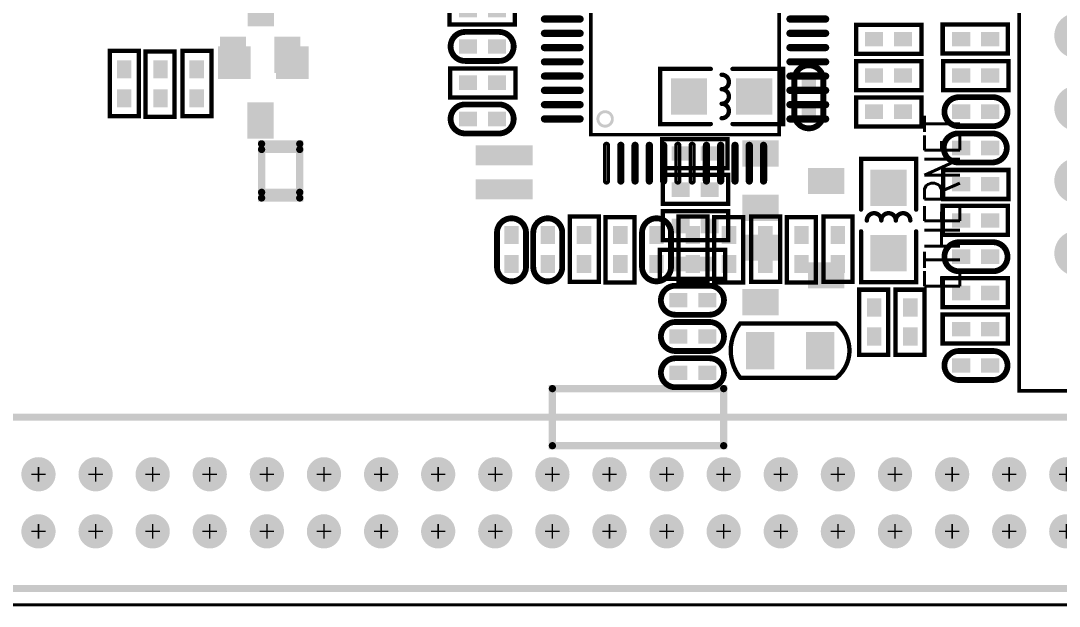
# Model space of a CAD drawing. Extents: x -396 to 4142, y 20 to 2755.
# Drawn here: x 1903 to 3335, y 58 to 865 of the extents above; entities that cross this region are included whole.
import ezdxf

# ---------------------------------------------------------------- set-up
doc = ezdxf.new("R2010")
doc.units = 0
for name, color, linetype in [('BOARD_OUTLINE_00', 255, 'CONTINUOUS'), ('DRIL_PLTE_THRU_01', 16, 'CONTINUOUS'), ('DRIL_PLTE_THRU_02', 3, 'CONTINUOUS'), ('DRIL_PLTE_THRU_03', 96, 'CONTINUOUS'), ('DRIL_PLTE_THRU_04', 146, 'CONTINUOUS'), ('DRIL_PLTE_THRU_05', 2, 'CONTINUOUS'), ('DRIL_PLTE_THRU_06', 5, 'CONTINUOUS'), ('DRIL_SYMBOL', 255, 'CONTINUOUS'), ('PADS_BOT', 186, 'CONTINUOUS'), ('PADS_INNER', 1, 'CONTINUOUS'), ('PADS_TOP', 1, 'CONTINUOUS'), ('PADS_XR_04', 130, 'CONTINUOUS'), ('PADS_XR_105', 2, 'CONTINUOUS'), ('PART_BOT_2DLINE_00', 56, 'CONTINUOUS'), ('PART_BOT_COPPER_01', 183, 'CONTINUOUS'), ('PART_BOT_COPPER_121', 222, 'CONTINUOUS'), ('PART_TOP_2DLINE_00', 67, 'CONTINUOUS'), ('TEXT_105', 2, 'CONTINUOUS')]:
    doc.layers.add(name, color=color, linetype=linetype)
doc.styles.add('W10', font='simplex', dxfattribs={"width": 0.75})

# ---------------------------------------------------------------- blocks, each defined once
blk = doc.blocks.new('BOARD_5725')
at = {"layer": 'BOARD_OUTLINE_00', "const_width": 3.94}
blk.add_lwpolyline([(-786.1, 40, 0.414214), (-746.1, 0), (3110.9, 0, 0.414214), (3150.9, 40), (3150.9, 2320, 0.414214), (3110.9, 2360), (-746.1, 2360, 0.414214), (-786.1, 2320)], format="xyb", close=True, dxfattribs=at)
blk = doc.blocks.new('SMOOTH_6')
at = {"const_width": 3}
blk.add_lwpolyline([(-1.5, 0, 1), (1.5, 0, 1)], format="xyb", close=True, dxfattribs=at)
blk = doc.blocks.new('PART_BODY_BOT_5731')
at = {"layer": 'PART_BOT_2DLINE_00', "const_width": 6}
blk.add_lwpolyline([(-44.57, -19.61), (-44.57, 20.39), (45.43, 20.39), (45.43, -19.61)], close=True, dxfattribs=at)
at = {"layer": 'PART_BOT_2DLINE_00'}
for p in [(-44.57, 20.39), (45.43, 20.39), (-44.57, -19.61), (45.43, -19.61)]:
    blk.add_blockref('SMOOTH_6', p, dxfattribs=at)
blk = doc.blocks.new('DRIL_HOLE_0')
blk.add_lwpolyline([(0, 0, 1), (0, 0, 1)], format="xyb", close=True)
blk = doc.blocks.new('PAD_0')
blk.add_lwpolyline([(0, 0, 1), (0, 0, 1)], format="xyb", close=True)
blk = doc.blocks.new('PAD_2')
at = {"const_width": 20}
blk.add_lwpolyline([(-12.5, 0), (12.5, 0)], dxfattribs=at)
blk = doc.blocks.new('STK_BOT_8')
at = {"layer": 'DRIL_PLTE_THRU_01'}
blk.add_blockref('DRIL_HOLE_0', (0, 0), dxfattribs=at)
at = {"layer": 'DRIL_PLTE_THRU_02'}
blk.add_blockref('DRIL_HOLE_0', (0, 0), dxfattribs=at)
at = {"layer": 'DRIL_PLTE_THRU_03'}
blk.add_blockref('DRIL_HOLE_0', (0, 0), dxfattribs=at)
at = {"layer": 'DRIL_PLTE_THRU_04'}
blk.add_blockref('DRIL_HOLE_0', (0, 0), dxfattribs=at)
at = {"layer": 'DRIL_PLTE_THRU_05'}
blk.add_blockref('DRIL_HOLE_0', (0, 0), dxfattribs=at)
at = {"layer": 'DRIL_PLTE_THRU_06'}
blk.add_blockref('DRIL_HOLE_0', (0, 0), dxfattribs=at)
at = {"layer": 'PADS_BOT'}
blk.add_blockref('PAD_2', (0, 0), dxfattribs=at)
at = {"layer": 'PADS_INNER'}
blk.add_blockref('PAD_0', (0, 0), dxfattribs=at)
at = {"layer": 'PADS_TOP'}
blk.add_blockref('PAD_0', (0, 0), dxfattribs=at)
blk = doc.blocks.new('SYM_BOT_7')
for name, p in [('PART_BODY_BOT_5731', (0, 0)), ('STK_BOT_8', (-20, 0)), ('STK_BOT_8', (20, 0))]:
    blk.add_blockref(name, p)
blk = doc.blocks.new('PART_BOT_3')
blk.add_blockref('SYM_BOT_7', (0, 0))
blk = doc.blocks.new('SMOOTH_8')
at = {"const_width": 4}
blk.add_lwpolyline([(-2, 0, 1), (2, 0, 1)], format="xyb", close=True, dxfattribs=at)
blk = doc.blocks.new('PART_BODY_TOP_5733')
at = {"layer": 'PART_TOP_2DLINE_00', "const_width": 8}
for points in [[(-24, -20, -1), (-24, 20)], [(23, 20, -1), (23, -20)]]:
    blk.add_lwpolyline(points, format="xyb", dxfattribs=at)
for points in [[(-24, 20), (23, 20)], [(-23, -20), (24, -20)]]:
    blk.add_lwpolyline(points, dxfattribs=at)
at = {"layer": 'PART_TOP_2DLINE_00'}
for p in [(-24, 20), (-24, 20), (23, 20), (23, 20), (-24, -20), (-23, -20), (23, -20), (24, -20)]:
    blk.add_blockref('SMOOTH_8', p, dxfattribs=at)
blk = doc.blocks.new('STK_TOP_8')
at = {"layer": 'DRIL_PLTE_THRU_01'}
blk.add_blockref('DRIL_HOLE_0', (0, 0), dxfattribs=at)
at = {"layer": 'DRIL_PLTE_THRU_02'}
blk.add_blockref('DRIL_HOLE_0', (0, 0), dxfattribs=at)
at = {"layer": 'DRIL_PLTE_THRU_03'}
blk.add_blockref('DRIL_HOLE_0', (0, 0), dxfattribs=at)
at = {"layer": 'DRIL_PLTE_THRU_04'}
blk.add_blockref('DRIL_HOLE_0', (0, 0), dxfattribs=at)
at = {"layer": 'DRIL_PLTE_THRU_05'}
blk.add_blockref('DRIL_HOLE_0', (0, 0), dxfattribs=at)
at = {"layer": 'DRIL_PLTE_THRU_06'}
blk.add_blockref('DRIL_HOLE_0', (0, 0), dxfattribs=at)
at = {"layer": 'PADS_BOT'}
blk.add_blockref('PAD_0', (0, 0), dxfattribs=at)
at = {"layer": 'PADS_INNER'}
blk.add_blockref('PAD_0', (0, 0), dxfattribs=at)
at = {"layer": 'PADS_TOP'}
blk.add_blockref('PAD_2', (0, 0), dxfattribs=at)
blk = doc.blocks.new('SYM_TOP_9')
for name, p in [('PART_BODY_TOP_5733', (0, 0)), ('STK_TOP_8', (-20, 0)), ('STK_TOP_8', (20, 0))]:
    blk.add_blockref(name, p)
blk = doc.blocks.new('PART_TOP_95')
blk.add_blockref('SYM_TOP_9', (0, 0))
blk = doc.blocks.new('PART_BOT_103')
blk.add_blockref('SYM_BOT_7', (0, 0))
blk = doc.blocks.new('PART_TOP_113')
blk.add_blockref('SYM_TOP_9', (0, 0))
blk = doc.blocks.new('PART_BODY_TOP_5732')
at = {"layer": 'PART_TOP_2DLINE_00', "const_width": 6}
blk.add_lwpolyline([(-68.9, 37.9), (63.5, 37.9, -0.486113), (63.5, -37.1), (-68.9, -37.1, -0.348726)], format="xyb", close=True, dxfattribs=at)
at = {"layer": 'PART_TOP_2DLINE_00'}
for p in [(-68.9, 37.9), (63.5, 37.9), (-68.9, -37.1), (63.5, -37.1)]:
    blk.add_blockref('SMOOTH_6', p, dxfattribs=at)
blk = doc.blocks.new('PAD_8')
at = {"const_width": 39.37}
blk.add_lwpolyline([(-25.59, 0), (25.59, 0)], dxfattribs=at)
blk = doc.blocks.new('STK_TOP_9')
at = {"layer": 'DRIL_PLTE_THRU_01'}
blk.add_blockref('DRIL_HOLE_0', (0, 0), dxfattribs=at)
at = {"layer": 'DRIL_PLTE_THRU_02'}
blk.add_blockref('DRIL_HOLE_0', (0, 0), dxfattribs=at)
at = {"layer": 'DRIL_PLTE_THRU_03'}
blk.add_blockref('DRIL_HOLE_0', (0, 0), dxfattribs=at)
at = {"layer": 'DRIL_PLTE_THRU_04'}
blk.add_blockref('DRIL_HOLE_0', (0, 0), dxfattribs=at)
at = {"layer": 'DRIL_PLTE_THRU_05'}
blk.add_blockref('DRIL_HOLE_0', (0, 0), dxfattribs=at)
at = {"layer": 'DRIL_PLTE_THRU_06'}
blk.add_blockref('DRIL_HOLE_0', (0, 0), dxfattribs=at)
at = {"layer": 'PADS_BOT'}
blk.add_blockref('PAD_0', (0, 0), dxfattribs=at)
at = {"layer": 'PADS_INNER'}
blk.add_blockref('PAD_0', (0, 0), dxfattribs=at)
at = {"layer": 'PADS_TOP', "rotation": 90}
blk.add_blockref('PAD_8', (0, 0), dxfattribs=at)
blk = doc.blocks.new('SYM_TOP_8')
for name, p in [('STK_TOP_9', (-41.34, 0.18)), ('STK_TOP_9', (41.34, 0.18)), ('PART_BODY_TOP_5732', (0, 0))]:
    blk.add_blockref(name, p)
blk = doc.blocks.new('PART_TOP_142')
blk.add_blockref('SYM_TOP_8', (0, 0))
blk = doc.blocks.new('PAD_28')
at = {"const_width": 36}
blk.add_lwpolyline([(-25, 0), (25, 0)], dxfattribs=at)
blk = doc.blocks.new('STK_BOT_39')
at = {"layer": 'DRIL_PLTE_THRU_01'}
blk.add_blockref('DRIL_HOLE_0', (0, 0), dxfattribs=at)
at = {"layer": 'DRIL_PLTE_THRU_02'}
blk.add_blockref('DRIL_HOLE_0', (0, 0), dxfattribs=at)
at = {"layer": 'DRIL_PLTE_THRU_03'}
blk.add_blockref('DRIL_HOLE_0', (0, 0), dxfattribs=at)
at = {"layer": 'DRIL_PLTE_THRU_04'}
blk.add_blockref('DRIL_HOLE_0', (0, 0), dxfattribs=at)
at = {"layer": 'DRIL_PLTE_THRU_05'}
blk.add_blockref('DRIL_HOLE_0', (0, 0), dxfattribs=at)
at = {"layer": 'DRIL_PLTE_THRU_06'}
blk.add_blockref('DRIL_HOLE_0', (0, 0), dxfattribs=at)
at = {"layer": 'PADS_BOT', "rotation": 90}
blk.add_blockref('PAD_28', (0, 0), dxfattribs=at)
at = {"layer": 'PADS_INNER'}
blk.add_blockref('PAD_0', (0, 0), dxfattribs=at)
at = {"layer": 'PADS_TOP'}
blk.add_blockref('PAD_0', (0, 0), dxfattribs=at)
blk = doc.blocks.new('SYM_BOT_30')
for p in [(38, 90.55), (0, 0), (75, 0)]:
    blk.add_blockref('STK_BOT_39', p)
blk = doc.blocks.new('PART_BOT_178')
blk.add_blockref('SYM_BOT_30', (0, 0))
blk = doc.blocks.new('PART_BOT_179')
blk.add_blockref('SYM_BOT_30', (0, 0))
blk = doc.blocks.new('PART_BOT_180')
blk.add_blockref('SYM_BOT_7', (0, 0))
blk = doc.blocks.new('PART_BOT_181')
blk.add_blockref('SYM_BOT_7', (0, 0))
blk = doc.blocks.new('PART_TOP_199')
blk.add_blockref('SYM_TOP_9', (0, 0))
blk = doc.blocks.new('STK_TOP_39')
at = {"layer": 'DRIL_PLTE_THRU_01'}
blk.add_blockref('DRIL_HOLE_0', (0, 0), dxfattribs=at)
at = {"layer": 'DRIL_PLTE_THRU_02'}
blk.add_blockref('DRIL_HOLE_0', (0, 0), dxfattribs=at)
at = {"layer": 'DRIL_PLTE_THRU_03'}
blk.add_blockref('DRIL_HOLE_0', (0, 0), dxfattribs=at)
at = {"layer": 'DRIL_PLTE_THRU_04'}
blk.add_blockref('DRIL_HOLE_0', (0, 0), dxfattribs=at)
at = {"layer": 'DRIL_PLTE_THRU_05'}
blk.add_blockref('DRIL_HOLE_0', (0, 0), dxfattribs=at)
at = {"layer": 'DRIL_PLTE_THRU_06'}
blk.add_blockref('DRIL_HOLE_0', (0, 0), dxfattribs=at)
at = {"layer": 'PADS_BOT'}
blk.add_blockref('PAD_0', (0, 0), dxfattribs=at)
at = {"layer": 'PADS_INNER'}
blk.add_blockref('PAD_0', (0, 0), dxfattribs=at)
at = {"layer": 'PADS_TOP', "rotation": 90}
blk.add_blockref('PAD_28', (0, 0), dxfattribs=at)
blk = doc.blocks.new('SYM_TOP_30')
for p in [(38, 90.55), (0, 0), (75, 0)]:
    blk.add_blockref('STK_TOP_39', p)
blk = doc.blocks.new('PART_TOP_200')
blk.add_blockref('SYM_TOP_30', (0, 0))
blk = doc.blocks.new('PART_TOP_201')
blk.add_blockref('SYM_TOP_30', (0, 0))
blk = doc.blocks.new('PART_BODY_TOP_5731')
at = {"layer": 'PART_TOP_2DLINE_00', "const_width": 6}
blk.add_lwpolyline([(-44.57, -19.61), (-44.57, 20.39), (45.43, 20.39), (45.43, -19.61)], close=True, dxfattribs=at)
at = {"layer": 'PART_TOP_2DLINE_00'}
for p in [(-44.57, 20.39), (45.43, 20.39), (-44.57, -19.61), (45.43, -19.61)]:
    blk.add_blockref('SMOOTH_6', p, dxfattribs=at)
blk = doc.blocks.new('SYM_TOP_7')
for name, p in [('PART_BODY_TOP_5731', (0, 0)), ('STK_TOP_8', (-20, 0)), ('STK_TOP_8', (20, 0))]:
    blk.add_blockref(name, p)
blk = doc.blocks.new('PART_TOP_202')
blk.add_blockref('SYM_TOP_7', (0, 0))
blk = doc.blocks.new('PART_TOP_203')
blk.add_blockref('SYM_TOP_7', (0, 0))
blk = doc.blocks.new('PART_TOP_204')
blk.add_blockref('SYM_TOP_7', (0, 0))
blk = doc.blocks.new('PART_TOP_205')
blk.add_blockref('SYM_TOP_7', (0, 0))
blk = doc.blocks.new('PART_TOP_214')
blk.add_blockref('SYM_TOP_9', (0, 0))
blk = doc.blocks.new('PART_BODY_BOT_5733')
at = {"layer": 'PART_BOT_2DLINE_00', "const_width": 8}
for points in [[(-24, -20, -1), (-24, 20)], [(23, 20, -1), (23, -20)]]:
    blk.add_lwpolyline(points, format="xyb", dxfattribs=at)
for points in [[(-24, 20), (23, 20)], [(-23, -20), (24, -20)]]:
    blk.add_lwpolyline(points, dxfattribs=at)
at = {"layer": 'PART_BOT_2DLINE_00'}
for p in [(-24, 20), (-24, 20), (23, 20), (23, 20), (-24, -20), (-23, -20), (23, -20), (24, -20)]:
    blk.add_blockref('SMOOTH_8', p, dxfattribs=at)
blk = doc.blocks.new('SYM_BOT_9')
for name, p in [('PART_BODY_BOT_5733', (0, 0)), ('STK_BOT_8', (-20, 0)), ('STK_BOT_8', (20, 0))]:
    blk.add_blockref(name, p)
blk = doc.blocks.new('PART_BOT_219')
blk.add_blockref('SYM_BOT_9', (0, 0))
blk = doc.blocks.new('PART_BOT_221')
blk.add_blockref('SYM_BOT_9', (0, 0))
blk = doc.blocks.new('PART_BOT_222')
blk.add_blockref('SYM_BOT_9', (0, 0))
blk = doc.blocks.new('PART_BOT_224')
blk.add_blockref('SYM_BOT_9', (0, 0))
blk = doc.blocks.new('PART_BOT_225')
blk.add_blockref('SYM_BOT_9', (0, 0))
blk = doc.blocks.new('PART_BOT_226')
blk.add_blockref('SYM_BOT_9', (0, 0))
blk = doc.blocks.new('PART_BOT_227')
blk.add_blockref('SYM_BOT_9', (0, 0))
blk = doc.blocks.new('PART_BODY_BOT_5755')
at = {"layer": 'PART_BOT_2DLINE_00', "const_width": 6}
for points in [[(-15, 38), (-85, 38), (-85, -38), (-15, -38)], [(15, 38), (85, 38), (85, -38), (15, -38)]]:
    blk.add_lwpolyline(points, dxfattribs=at)
for points in [[(0, 30, -1), (0, 10)], [(0, 10, -1), (0, -10)], [(0, -10, -1), (0, -30)]]:
    blk.add_lwpolyline(points, format="xyb", dxfattribs=at)
at = {"layer": 'PART_BOT_2DLINE_00'}
for p in [(-85, 38), (-15, 38), (0, 30), (15, 38), (85, 38), (0, 10), (0, 10), (0, -10), (0, -10), (0, -30), (-85, -38), (-15, -38), (15, -38), (85, -38)]:
    blk.add_blockref('SMOOTH_6', p, dxfattribs=at)
blk = doc.blocks.new('PAD_29')
at = {"const_width": 50}
blk.add_lwpolyline([(-25, 0), (25, 0)], dxfattribs=at)
blk = doc.blocks.new('STK_BOT_40')
at = {"layer": 'DRIL_PLTE_THRU_01'}
blk.add_blockref('DRIL_HOLE_0', (0, 0), dxfattribs=at)
at = {"layer": 'DRIL_PLTE_THRU_02'}
blk.add_blockref('DRIL_HOLE_0', (0, 0), dxfattribs=at)
at = {"layer": 'DRIL_PLTE_THRU_03'}
blk.add_blockref('DRIL_HOLE_0', (0, 0), dxfattribs=at)
at = {"layer": 'DRIL_PLTE_THRU_04'}
blk.add_blockref('DRIL_HOLE_0', (0, 0), dxfattribs=at)
at = {"layer": 'DRIL_PLTE_THRU_05'}
blk.add_blockref('DRIL_HOLE_0', (0, 0), dxfattribs=at)
at = {"layer": 'DRIL_PLTE_THRU_06'}
blk.add_blockref('DRIL_HOLE_0', (0, 0), dxfattribs=at)
at = {"layer": 'PADS_BOT'}
blk.add_blockref('PAD_29', (0, 0), dxfattribs=at)
at = {"layer": 'PADS_INNER'}
blk.add_blockref('PAD_0', (0, 0), dxfattribs=at)
at = {"layer": 'PADS_TOP'}
blk.add_blockref('PAD_0', (0, 0), dxfattribs=at)
blk = doc.blocks.new('SYM_BOT_31')
for name, p in [('PART_BODY_BOT_5755', (0, 0)), ('STK_BOT_40', (-45, 0)), ('STK_BOT_40', (45, 0))]:
    blk.add_blockref(name, p)
blk = doc.blocks.new('PART_BOT_235')
blk.add_blockref('SYM_BOT_31', (0, 0))
blk = doc.blocks.new('PART_BOT_275')
blk.add_blockref('SYM_BOT_7', (0, 0))
blk = doc.blocks.new('PART_BOT_276')
blk.add_blockref('SYM_BOT_7', (0, 0))
blk = doc.blocks.new('PART_BOT_277')
blk.add_blockref('SYM_BOT_7', (0, 0))
blk = doc.blocks.new('PART_BOT_278')
blk.add_blockref('SYM_BOT_7', (0, 0))
blk = doc.blocks.new('PART_BOT_280')
blk.add_blockref('SYM_BOT_7', (0, 0))
blk = doc.blocks.new('PART_BOT_281')
blk.add_blockref('SYM_BOT_7', (0, 0))
blk = doc.blocks.new('PART_BOT_282')
blk.add_blockref('SYM_BOT_7', (0, 0))
blk = doc.blocks.new('PART_BOT_284')
blk.add_blockref('SYM_BOT_7', (0, 0))
blk = doc.blocks.new('PART_BOT_288')
blk.add_blockref('SYM_BOT_7', (0, 0))
blk = doc.blocks.new('PART_BOT_289')
blk.add_blockref('SYM_BOT_7', (0, 0))
blk = doc.blocks.new('PART_BOT_290')
blk.add_blockref('SYM_BOT_7', (0, 0))
blk = doc.blocks.new('PART_BOT_292')
blk.add_blockref('SYM_BOT_7', (0, 0))
blk = doc.blocks.new('PART_BOT_293')
blk.add_blockref('SYM_BOT_7', (0, 0))
blk = doc.blocks.new('PART_BOT_294')
blk.add_blockref('SYM_BOT_7', (0, 0))
blk = doc.blocks.new('PART_BOT_295')
blk.add_blockref('SYM_BOT_7', (0, 0))
blk = doc.blocks.new('PART_BOT_296')
blk.add_blockref('SYM_BOT_7', (0, 0))
blk = doc.blocks.new('PART_BOT_299')
blk.add_blockref('SYM_BOT_7', (0, 0))
blk = doc.blocks.new('PART_BOT_300')
blk.add_blockref('SYM_BOT_7', (0, 0))
blk = doc.blocks.new('SMOOTH_5')
at = {"const_width": 2.5}
blk.add_lwpolyline([(-1.25, 0, 1), (1.25, 0, 1)], format="xyb", close=True, dxfattribs=at)
blk = doc.blocks.new('PART_BODY_BOT_5763')
at = {"layer": 'PART_BOT_2DLINE_00', "const_width": 5}
blk.add_lwpolyline([(-21.7, 39.4), (-21.7, 299.2), (238.2, 299.2), (238.2, 39.4)], close=True, dxfattribs=at)
at = {"layer": 'PART_BOT_2DLINE_00', "const_width": 20}
blk.add_lwpolyline([(2, 59.1, 1), (-2, 59.1, 1)], format="xyb", close=True, dxfattribs=at)
at = {"layer": 'PART_BOT_2DLINE_00'}
for p in [(-21.7, 299.2), (238.2, 299.2), (-21.7, 39.4), (238.2, 39.4)]:
    blk.add_blockref('SMOOTH_5', p, dxfattribs=at)
blk = doc.blocks.new('PAD_33')
at = {"const_width": 4.92}
blk.add_lwpolyline([(-24.6, -2.5), (24.6, -2.5, 1), (24.6, 2.5), (-24.6, 2.5, 1)], format="xyb", close=True, dxfattribs=at)
blk = doc.blocks.new('STK_BOT_51')
at = {"layer": 'DRIL_PLTE_THRU_01'}
blk.add_blockref('DRIL_HOLE_0', (0, 0), dxfattribs=at)
at = {"layer": 'DRIL_PLTE_THRU_02'}
blk.add_blockref('DRIL_HOLE_0', (0, 0), dxfattribs=at)
at = {"layer": 'DRIL_PLTE_THRU_03'}
blk.add_blockref('DRIL_HOLE_0', (0, 0), dxfattribs=at)
at = {"layer": 'DRIL_PLTE_THRU_04'}
blk.add_blockref('DRIL_HOLE_0', (0, 0), dxfattribs=at)
at = {"layer": 'DRIL_PLTE_THRU_05'}
blk.add_blockref('DRIL_HOLE_0', (0, 0), dxfattribs=at)
at = {"layer": 'DRIL_PLTE_THRU_06'}
blk.add_blockref('DRIL_HOLE_0', (0, 0), dxfattribs=at)
at = {"layer": 'PADS_BOT', "rotation": 90}
blk.add_blockref('PAD_33', (0, 0), dxfattribs=at)
at = {"layer": 'PADS_INNER'}
blk.add_blockref('PAD_0', (0, 0), dxfattribs=at)
at = {"layer": 'PADS_TOP'}
blk.add_blockref('PAD_0', (0, 0), dxfattribs=at)
blk = doc.blocks.new('STK_BOT_52')
at = {"layer": 'DRIL_PLTE_THRU_01'}
blk.add_blockref('DRIL_HOLE_0', (0, 0), dxfattribs=at)
at = {"layer": 'DRIL_PLTE_THRU_02'}
blk.add_blockref('DRIL_HOLE_0', (0, 0), dxfattribs=at)
at = {"layer": 'DRIL_PLTE_THRU_03'}
blk.add_blockref('DRIL_HOLE_0', (0, 0), dxfattribs=at)
at = {"layer": 'DRIL_PLTE_THRU_04'}
blk.add_blockref('DRIL_HOLE_0', (0, 0), dxfattribs=at)
at = {"layer": 'DRIL_PLTE_THRU_05'}
blk.add_blockref('DRIL_HOLE_0', (0, 0), dxfattribs=at)
at = {"layer": 'DRIL_PLTE_THRU_06'}
blk.add_blockref('DRIL_HOLE_0', (0, 0), dxfattribs=at)
at = {"layer": 'PADS_BOT'}
blk.add_blockref('PAD_33', (0, 0), dxfattribs=at)
at = {"layer": 'PADS_INNER'}
blk.add_blockref('PAD_0', (0, 0), dxfattribs=at)
at = {"layer": 'PADS_TOP'}
blk.add_blockref('PAD_0', (0, 0), dxfattribs=at)
blk = doc.blocks.new('SYM_BOT_39')
for name, p in [('STK_BOT_51', (0, 338.6)), ('STK_BOT_51', (19.7, 338.6)), ('STK_BOT_51', (39.4, 338.6)), ('STK_BOT_51', (59.1, 338.6)), ('STK_BOT_51', (78.7, 338.6)), ('STK_BOT_51', (98.4, 338.6)), ('STK_BOT_51', (118.1, 338.6)), ('STK_BOT_51', (137.8, 338.6)), ('STK_BOT_51', (157.5, 338.6)), ('STK_BOT_51', (177.2, 338.6)), ('STK_BOT_51', (196.9, 338.6)), ('STK_BOT_51', (216.5, 338.6)), ('PART_BODY_BOT_5763', (0, 0)), ('STK_BOT_52', (-61, 277.6)), ('STK_BOT_52', (277.6, 277.6)), ('STK_BOT_52', (-61, 257.9)), ('STK_BOT_52', (277.6, 257.9)), ('STK_BOT_52', (-61, 238.2)), ('STK_BOT_52', (277.6, 238.2)), ('STK_BOT_52', (-61, 218.5)), ('STK_BOT_52', (277.6, 218.5)), ('STK_BOT_52', (-61, 198.8)), ('STK_BOT_52', (277.6, 198.8)), ('STK_BOT_52', (-61, 179.1)), ('STK_BOT_52', (277.6, 179.1)), ('STK_BOT_52', (-61, 159.4)), ('STK_BOT_52', (277.6, 159.4)), ('STK_BOT_52', (-61, 139.8)), ('STK_BOT_52', (277.6, 139.8)), ('STK_BOT_52', (-61, 120.1)), ('STK_BOT_52', (277.6, 120.1)), ('STK_BOT_52', (-61, 100.4)), ('STK_BOT_52', (277.6, 100.4)), ('STK_BOT_52', (-61, 80.7)), ('STK_BOT_52', (277.6, 80.7)), ('STK_BOT_52', (-61, 61)), ('STK_BOT_52', (277.6, 61)), ('STK_BOT_51', (0, 0)), ('STK_BOT_51', (19.7, 0)), ('STK_BOT_51', (39.4, 0)), ('STK_BOT_51', (59.1, 0)), ('STK_BOT_51', (78.7, 0)), ('STK_BOT_51', (98.4, 0)), ('STK_BOT_51', (118.1, 0)), ('STK_BOT_51', (137.8, 0)), ('STK_BOT_51', (157.5, 0)), ('STK_BOT_51', (177.2, 0)), ('STK_BOT_51', (196.9, 0)), ('STK_BOT_51', (216.5, 0))]:
    blk.add_blockref(name, p)
blk = doc.blocks.new('PART_BOT_309')
blk.add_blockref('SYM_BOT_39', (0, 0))
blk = doc.blocks.new('SMOOTH_10')
at = {"const_width": 5}
blk.add_lwpolyline([(-2.5, 0, 1), (2.5, 0, 1)], format="xyb", close=True, dxfattribs=at)
blk = doc.blocks.new('PART_BODY_BOT_5764')
at = {"layer": 'PART_BOT_COPPER_01', "const_width": 10}
blk.add_lwpolyline([(-7.9, 334.6), (51.2, 334.6), (51.2, 282), (-7.9, 282)], close=True, dxfattribs=at)
at = {"layer": 'PART_BOT_COPPER_121', "const_width": 10}
blk.add_lwpolyline([(-15.7, 334.6), (59, 334.6), (59, 282), (-15.7, 282)], close=True, dxfattribs=at)
at = {"layer": 'PART_BOT_COPPER_01'}
for p in [(-7.9, 334.6), (51.2, 334.6), (-7.9, 282), (51.2, 282)]:
    blk.add_blockref('SMOOTH_10', p, dxfattribs=at)
at = {"layer": 'PART_BOT_COPPER_121'}
for p in [(-15.7, 334.6), (59, 334.6), (-15.7, 282), (59, 282)]:
    blk.add_blockref('SMOOTH_10', p, dxfattribs=at)
blk = doc.blocks.new('PAD_34')
at = {"const_width": 27.6}
blk.add_lwpolyline([(-39.4, 0), (39.4, 0)], dxfattribs=at)
blk = doc.blocks.new('STK_BOT_53')
at = {"layer": 'DRIL_PLTE_THRU_01'}
blk.add_blockref('DRIL_HOLE_0', (0, 0), dxfattribs=at)
at = {"layer": 'DRIL_PLTE_THRU_02'}
blk.add_blockref('DRIL_HOLE_0', (0, 0), dxfattribs=at)
at = {"layer": 'DRIL_PLTE_THRU_03'}
blk.add_blockref('DRIL_HOLE_0', (0, 0), dxfattribs=at)
at = {"layer": 'DRIL_PLTE_THRU_04'}
blk.add_blockref('DRIL_HOLE_0', (0, 0), dxfattribs=at)
at = {"layer": 'DRIL_PLTE_THRU_05'}
blk.add_blockref('DRIL_HOLE_0', (0, 0), dxfattribs=at)
at = {"layer": 'DRIL_PLTE_THRU_06'}
blk.add_blockref('DRIL_HOLE_0', (0, 0), dxfattribs=at)
at = {"layer": 'PADS_BOT', "rotation": 90}
blk.add_blockref('PAD_34', (0, 0), dxfattribs=at)
at = {"layer": 'PADS_INNER'}
blk.add_blockref('PAD_0', (0, 0), dxfattribs=at)
at = {"layer": 'PADS_TOP'}
blk.add_blockref('PAD_0', (0, 0), dxfattribs=at)
blk = doc.blocks.new('SYM_BOT_40')
for name, p in [('PART_BODY_BOT_5764', (0, 0)), ('STK_BOT_53', (0, 0)), ('STK_BOT_53', (47.2, 0))]:
    blk.add_blockref(name, p)
blk = doc.blocks.new('PART_BOT_310')
blk.add_blockref('SYM_BOT_40', (0, 0))
blk = doc.blocks.new('PART_BODY_TOP_5771')
at = {"layer": 'PART_TOP_2DLINE_00', "const_width": 10}
for points in [[(-78.7, 78.7), (157.5, 78.7), (157.5, -1889.8), (-78.7, -1889.8)], [(-118.1, -787.4), (-39.4, -787.4), (-39.4, -1023.6), (-118.1, -1023.6)]]:
    blk.add_lwpolyline(points, close=True, dxfattribs=at)
at = {"layer": 'PART_TOP_2DLINE_00'}
for p in [(-118.1, -787.4), (-39.4, -787.4), (-118.1, -1023.6), (-39.4, -1023.6)]:
    blk.add_blockref('SMOOTH_10', p, dxfattribs=at)
blk = doc.blocks.new('DRIL_SYMBOL_31$4960629921')
at = {"layer": 'DRIL_SYMBOL', "const_width": 2}
for points in [[(-10, 0), (10, 0)], [(0, -10), (0, 10)]]:
    blk.add_lwpolyline(points, dxfattribs=at)
blk = doc.blocks.new('DRIL_HOLE_31$4960629921')
at = {"const_width": 15.7}
blk.add_lwpolyline([(-7.9, 0, 1), (7.9, 0, 1)], format="xyb", close=True, dxfattribs=at)
blk.add_blockref('DRIL_SYMBOL_31$4960629921', (0, 0))
blk = doc.blocks.new('PAD_13')
at = {"const_width": 23.6}
blk.add_lwpolyline([(0, -11.8, 1), (0, 11.8, 1)], format="xyb", close=True, dxfattribs=at)
blk = doc.blocks.new('STK_TOP_57')
at = {"layer": 'DRIL_PLTE_THRU_01'}
blk.add_blockref('DRIL_HOLE_31$4960629921', (0, 0), dxfattribs=at)
at = {"layer": 'DRIL_PLTE_THRU_02'}
blk.add_blockref('DRIL_HOLE_31$4960629921', (0, 0), dxfattribs=at)
at = {"layer": 'DRIL_PLTE_THRU_03'}
blk.add_blockref('DRIL_HOLE_31$4960629921', (0, 0), dxfattribs=at)
at = {"layer": 'DRIL_PLTE_THRU_04'}
blk.add_blockref('DRIL_HOLE_31$4960629921', (0, 0), dxfattribs=at)
at = {"layer": 'DRIL_PLTE_THRU_05'}
blk.add_blockref('DRIL_HOLE_31$4960629921', (0, 0), dxfattribs=at)
at = {"layer": 'DRIL_PLTE_THRU_06'}
blk.add_blockref('DRIL_HOLE_31$4960629921', (0, 0), dxfattribs=at)
at = {"layer": 'PADS_BOT'}
blk.add_blockref('PAD_13', (0, 0), dxfattribs=at)
at = {"layer": 'PADS_INNER'}
blk.add_blockref('PAD_13', (0, 0), dxfattribs=at)
at = {"layer": 'PADS_TOP'}
blk.add_blockref('PAD_13', (0, 0), dxfattribs=at)
blk = doc.blocks.new('SYM_TOP_47')
for name, p in [('PART_BODY_TOP_5771', (0, 0)), ('STK_TOP_57', (0, -315)), ('STK_TOP_57', (78.7, -315)), ('STK_TOP_57', (0, -393.7)), ('STK_TOP_57', (78.7, -393.7)), ('STK_TOP_57', (0, -472.4)), ('STK_TOP_57', (78.7, -472.4)), ('STK_TOP_57', (0, -551.2)), ('STK_TOP_57', (78.7, -551.2)), ('STK_TOP_57', (0, -629.9)), ('STK_TOP_57', (78.7, -629.9)), ('STK_TOP_57', (0, -708.7)), ('STK_TOP_57', (78.7, -708.7)), ('STK_TOP_57', (0, -787.4)), ('STK_TOP_57', (78.7, -787.4)), ('STK_TOP_57', (0, -866.1)), ('STK_TOP_57', (78.7, -866.1)), ('STK_TOP_57', (0, -944.9)), ('STK_TOP_57', (78.7, -944.9)), ('STK_TOP_57', (0, -1023.6)), ('STK_TOP_57', (78.7, -1023.6)), ('STK_TOP_57', (0, -1102.4)), ('STK_TOP_57', (78.7, -1102.4)), ('STK_TOP_57', (0, -1181.1)), ('STK_TOP_57', (78.7, -1181.1)), ('STK_TOP_57', (0, -1259.8)), ('STK_TOP_57', (78.7, -1259.8)), ('STK_TOP_57', (0, -1338.6)), ('STK_TOP_57', (78.7, -1338.6)), ('STK_TOP_57', (0, -1417.3)), ('STK_TOP_57', (78.7, -1417.3)), ('STK_TOP_57', (0, -1496.1)), ('STK_TOP_57', (78.7, -1496.1)), ('STK_TOP_57', (0, -1574.8)), ('STK_TOP_57', (78.7, -1574.8)), ('STK_TOP_57', (0, -1653.5)), ('STK_TOP_57', (78.7, -1653.5)), ('STK_TOP_57', (0, -1732.3)), ('STK_TOP_57', (78.7, -1732.3))]:
    blk.add_blockref(name, p)
blk = doc.blocks.new('PART_TOP_312')
blk.add_blockref('SYM_TOP_47', (0, 0))
blk = doc.blocks.new('PART_BOT_322')
blk.add_blockref('SYM_BOT_9', (0, 0))
blk = doc.blocks.new('PART_BODY_TOP_5755')
at = {"layer": 'PART_TOP_2DLINE_00', "const_width": 6}
for points in [[(-15, 38), (-85, 38), (-85, -38), (-15, -38)], [(15, 38), (85, 38), (85, -38), (15, -38)]]:
    blk.add_lwpolyline(points, dxfattribs=at)
for points in [[(0, 30, -1), (0, 10)], [(0, 10, -1), (0, -10)], [(0, -10, -1), (0, -30)]]:
    blk.add_lwpolyline(points, format="xyb", dxfattribs=at)
at = {"layer": 'PART_TOP_2DLINE_00'}
for p in [(-85, 38), (-15, 38), (0, 30), (15, 38), (85, 38), (0, 10), (0, 10), (0, -10), (0, -10), (0, -30), (-85, -38), (-15, -38), (15, -38), (85, -38)]:
    blk.add_blockref('SMOOTH_6', p, dxfattribs=at)
blk = doc.blocks.new('STK_TOP_40')
at = {"layer": 'DRIL_PLTE_THRU_01'}
blk.add_blockref('DRIL_HOLE_0', (0, 0), dxfattribs=at)
at = {"layer": 'DRIL_PLTE_THRU_02'}
blk.add_blockref('DRIL_HOLE_0', (0, 0), dxfattribs=at)
at = {"layer": 'DRIL_PLTE_THRU_03'}
blk.add_blockref('DRIL_HOLE_0', (0, 0), dxfattribs=at)
at = {"layer": 'DRIL_PLTE_THRU_04'}
blk.add_blockref('DRIL_HOLE_0', (0, 0), dxfattribs=at)
at = {"layer": 'DRIL_PLTE_THRU_05'}
blk.add_blockref('DRIL_HOLE_0', (0, 0), dxfattribs=at)
at = {"layer": 'DRIL_PLTE_THRU_06'}
blk.add_blockref('DRIL_HOLE_0', (0, 0), dxfattribs=at)
at = {"layer": 'PADS_BOT'}
blk.add_blockref('PAD_0', (0, 0), dxfattribs=at)
at = {"layer": 'PADS_INNER'}
blk.add_blockref('PAD_0', (0, 0), dxfattribs=at)
at = {"layer": 'PADS_TOP'}
blk.add_blockref('PAD_29', (0, 0), dxfattribs=at)
blk = doc.blocks.new('SYM_TOP_31')
for name, p in [('PART_BODY_TOP_5755', (0, 0)), ('STK_TOP_40', (-45, 0)), ('STK_TOP_40', (45, 0))]:
    blk.add_blockref(name, p)
blk = doc.blocks.new('PART_TOP_323')
blk.add_blockref('SYM_TOP_31', (0, 0))
blk = doc.blocks.new('PART_BOT_324')
blk.add_blockref('SYM_BOT_9', (0, 0))
blk = doc.blocks.new('PART_BOT_351')
blk.add_blockref('SYM_BOT_7', (0, 0))
blk = doc.blocks.new('PAD_53')
at = {"const_width": 45}
blk.add_lwpolyline([(-22.5, 0), (22.5, 0)], dxfattribs=at)
blk = doc.blocks.new('STK_TOP_76')
at = {"layer": 'DRIL_PLTE_THRU_01'}
blk.add_blockref('DRIL_HOLE_0', (0, 0), dxfattribs=at)
at = {"layer": 'DRIL_PLTE_THRU_02'}
blk.add_blockref('DRIL_HOLE_0', (0, 0), dxfattribs=at)
at = {"layer": 'DRIL_PLTE_THRU_03'}
blk.add_blockref('DRIL_HOLE_0', (0, 0), dxfattribs=at)
at = {"layer": 'DRIL_PLTE_THRU_04'}
blk.add_blockref('DRIL_HOLE_0', (0, 0), dxfattribs=at)
at = {"layer": 'DRIL_PLTE_THRU_05'}
blk.add_blockref('DRIL_HOLE_0', (0, 0), dxfattribs=at)
at = {"layer": 'DRIL_PLTE_THRU_06'}
blk.add_blockref('DRIL_HOLE_0', (0, 0), dxfattribs=at)
at = {"layer": 'PADS_BOT'}
blk.add_blockref('PAD_0', (0, 0), dxfattribs=at)
at = {"layer": 'PADS_INNER'}
blk.add_blockref('PAD_0', (0, 0), dxfattribs=at)
at = {"layer": 'PADS_TOP'}
blk.add_blockref('PAD_53', (0, 0), dxfattribs=at)
blk = doc.blocks.new('SYM_TOP_63')
for p in [(0, 40), (0, -40)]:
    blk.add_blockref('STK_TOP_76', p)
blk = doc.blocks.new('PART_TOP_354')
blk.add_blockref('SYM_TOP_63', (0, 0))
blk = doc.blocks.new('PART_BODY_TOP_5762')
at = {"layer": 'PART_TOP_2DLINE_00', "const_width": 5}
blk.add_lwpolyline([(-315, -429.9), (-315, 429.9), (315, 429.9), (315, -429.9), (-315, -429.9)], dxfattribs=at)
at = {"layer": 'PART_TOP_2DLINE_00'}
for p in [(-315, 429.9), (315, 429.9), (-315, -429.9), (-315, -429.9), (315, -429.9)]:
    blk.add_blockref('SMOOTH_5', p, dxfattribs=at)
blk = doc.blocks.new('DRIL_SYMBOL_35$4299737533')
at = {"layer": 'DRIL_SYMBOL', "const_width": 2}
for points in [[(-10, 0), (10, 0)], [(0, -10), (0, 10)]]:
    blk.add_lwpolyline(points, dxfattribs=at)
blk = doc.blocks.new('DRIL_HOLE_35$4299737533')
at = {"const_width": 17.7}
blk.add_lwpolyline([(-8.9, 0, 1), (8.9, 0, 1)], format="xyb", close=True, dxfattribs=at)
blk.add_blockref('DRIL_SYMBOL_35$4299737533', (0, 0))
blk = doc.blocks.new('PAD_60')
at = {"const_width": 59.1}
blk.add_lwpolyline([(-29.5, 0), (29.5, 0)], dxfattribs=at)
blk = doc.blocks.new('PAD_61')
at = {"const_width": 63}
blk.add_lwpolyline([(-31.5, 0), (31.5, 0)], dxfattribs=at)
blk = doc.blocks.new('STK_TOP_47')
at = {"layer": 'DRIL_PLTE_THRU_01'}
blk.add_blockref('DRIL_HOLE_35$4299737533', (0, 0), dxfattribs=at)
at = {"layer": 'DRIL_PLTE_THRU_02'}
blk.add_blockref('DRIL_HOLE_35$4299737533', (0, 0), dxfattribs=at)
at = {"layer": 'DRIL_PLTE_THRU_03'}
blk.add_blockref('DRIL_HOLE_35$4299737533', (0, 0), dxfattribs=at)
at = {"layer": 'DRIL_PLTE_THRU_04'}
blk.add_blockref('DRIL_HOLE_35$4299737533', (0, 0), dxfattribs=at)
at = {"layer": 'DRIL_PLTE_THRU_05'}
blk.add_blockref('DRIL_HOLE_35$4299737533', (0, 0), dxfattribs=at)
at = {"layer": 'DRIL_PLTE_THRU_06'}
blk.add_blockref('DRIL_HOLE_35$4299737533', (0, 0), dxfattribs=at)
at = {"layer": 'PADS_BOT'}
blk.add_blockref('PAD_60', (0, 0), dxfattribs=at)
at = {"layer": 'PADS_INNER'}
blk.add_blockref('PAD_60', (0, 0), dxfattribs=at)
at = {"layer": 'PADS_TOP'}
blk.add_blockref('PAD_60', (0, 0), dxfattribs=at)
at = {"layer": 'PADS_XR_04'}
blk.add_blockref('PAD_61', (0, 0), dxfattribs=at)
at = {"layer": 'PADS_XR_105'}
blk.add_blockref('PAD_61', (0, 0), dxfattribs=at)
blk = doc.blocks.new('PAD_62')
at = {"const_width": 29.5}
blk.add_lwpolyline([(0, -14.8, 1), (0, 14.8, 1)], format="xyb", close=True, dxfattribs=at)
blk = doc.blocks.new('PAD_52')
at = {"const_width": 31.5}
blk.add_lwpolyline([(0, -15.7, 1), (0, 15.7, 1)], format="xyb", close=True, dxfattribs=at)
blk = doc.blocks.new('STK_TOP_46')
at = {"layer": 'DRIL_PLTE_THRU_01'}
blk.add_blockref('DRIL_HOLE_35$4299737533', (0, 0), dxfattribs=at)
at = {"layer": 'DRIL_PLTE_THRU_02'}
blk.add_blockref('DRIL_HOLE_35$4299737533', (0, 0), dxfattribs=at)
at = {"layer": 'DRIL_PLTE_THRU_03'}
blk.add_blockref('DRIL_HOLE_35$4299737533', (0, 0), dxfattribs=at)
at = {"layer": 'DRIL_PLTE_THRU_04'}
blk.add_blockref('DRIL_HOLE_35$4299737533', (0, 0), dxfattribs=at)
at = {"layer": 'DRIL_PLTE_THRU_05'}
blk.add_blockref('DRIL_HOLE_35$4299737533', (0, 0), dxfattribs=at)
at = {"layer": 'DRIL_PLTE_THRU_06'}
blk.add_blockref('DRIL_HOLE_35$4299737533', (0, 0), dxfattribs=at)
at = {"layer": 'PADS_BOT'}
blk.add_blockref('PAD_62', (0, 0), dxfattribs=at)
at = {"layer": 'PADS_INNER'}
blk.add_blockref('PAD_62', (0, 0), dxfattribs=at)
at = {"layer": 'PADS_TOP'}
blk.add_blockref('PAD_62', (0, 0), dxfattribs=at)
at = {"layer": 'PADS_XR_04'}
blk.add_blockref('PAD_52', (0, 0), dxfattribs=at)
at = {"layer": 'PADS_XR_105'}
blk.add_blockref('PAD_52', (0, 0), dxfattribs=at)
blk = doc.blocks.new('DRIL_SLOT_0004000051000000000')
at = {"const_width": 20}
blk.add_lwpolyline([(-5.6, -10), (5.6, -10, 1), (5.6, 10), (-5.6, 10, 1)], format="xyb", close=True, dxfattribs=at)
blk = doc.blocks.new('PAD_40')
at = {"const_width": 30}
blk.add_lwpolyline([(0, -15, 1), (0, 15, 1)], format="xyb", close=True, dxfattribs=at)
blk = doc.blocks.new('PAD_63')
at = {"const_width": 35}
blk.add_lwpolyline([(0, -17.5, 1), (0, 17.5, 1)], format="xyb", close=True, dxfattribs=at)
blk = doc.blocks.new('PAD_64')
at = {"const_width": 30}
blk.add_lwpolyline([(-9.4, -15), (9.4, -15, 1), (9.4, 15), (-9.4, 15, 1)], format="xyb", close=True, dxfattribs=at)
blk = doc.blocks.new('STK_TOP_170')
at = {"layer": 'DRIL_PLTE_THRU_01'}
blk.add_blockref('DRIL_SLOT_0004000051000000000', (0, 0), dxfattribs=at)
at = {"layer": 'DRIL_PLTE_THRU_02'}
blk.add_blockref('DRIL_SLOT_0004000051000000000', (0, 0), dxfattribs=at)
at = {"layer": 'DRIL_PLTE_THRU_03'}
blk.add_blockref('DRIL_SLOT_0004000051000000000', (0, 0), dxfattribs=at)
at = {"layer": 'DRIL_PLTE_THRU_04'}
blk.add_blockref('DRIL_SLOT_0004000051000000000', (0, 0), dxfattribs=at)
at = {"layer": 'DRIL_PLTE_THRU_05'}
blk.add_blockref('DRIL_SLOT_0004000051000000000', (0, 0), dxfattribs=at)
at = {"layer": 'DRIL_PLTE_THRU_06'}
blk.add_blockref('DRIL_SLOT_0004000051000000000', (0, 0), dxfattribs=at)
at = {"layer": 'PADS_BOT'}
blk.add_blockref('PAD_40', (0, 0), dxfattribs=at)
at = {"layer": 'PADS_INNER'}
blk.add_blockref('PAD_40', (0, 0), dxfattribs=at)
at = {"layer": 'PADS_TOP'}
blk.add_blockref('PAD_64', (0, 0), dxfattribs=at)
at = {"layer": 'PADS_XR_04'}
blk.add_blockref('PAD_63', (0, 0), dxfattribs=at)
at = {"layer": 'PADS_XR_105'}
blk.add_blockref('PAD_63', (0, 0), dxfattribs=at)
blk = doc.blocks.new('DRIL_SYMBOL_127$9499737533')
at = {"layer": 'DRIL_SYMBOL', "const_width": 2}
for points in [[(-10, 0), (10, 0)], [(0, -10), (0, 10)]]:
    blk.add_lwpolyline(points, dxfattribs=at)
blk = doc.blocks.new('DRIL_HOLE_127$9499737533')
at = {"const_width": 64}
blk.add_lwpolyline([(-32, 0, 1), (32, 0, 1)], format="xyb", close=True, dxfattribs=at)
blk.add_blockref('DRIL_SYMBOL_127$9499737533', (0, 0))
blk = doc.blocks.new('PAD_65')
at = {"const_width": 64}
blk.add_lwpolyline([(0, -32, 1), (0, 32, 1)], format="xyb", close=True, dxfattribs=at)
blk = doc.blocks.new('STK_TOP_49')
at = {"layer": 'DRIL_PLTE_THRU_01'}
blk.add_blockref('DRIL_HOLE_127$9499737533', (0, 0), dxfattribs=at)
at = {"layer": 'DRIL_PLTE_THRU_02'}
blk.add_blockref('DRIL_HOLE_127$9499737533', (0, 0), dxfattribs=at)
at = {"layer": 'DRIL_PLTE_THRU_03'}
blk.add_blockref('DRIL_HOLE_127$9499737533', (0, 0), dxfattribs=at)
at = {"layer": 'DRIL_PLTE_THRU_04'}
blk.add_blockref('DRIL_HOLE_127$9499737533', (0, 0), dxfattribs=at)
at = {"layer": 'DRIL_PLTE_THRU_05'}
blk.add_blockref('DRIL_HOLE_127$9499737533', (0, 0), dxfattribs=at)
at = {"layer": 'DRIL_PLTE_THRU_06'}
blk.add_blockref('DRIL_HOLE_127$9499737533', (0, 0), dxfattribs=at)
at = {"layer": 'PADS_BOT'}
blk.add_blockref('PAD_65', (0, 0), dxfattribs=at)
at = {"layer": 'PADS_INNER'}
blk.add_blockref('PAD_65', (0, 0), dxfattribs=at)
at = {"layer": 'PADS_TOP'}
blk.add_blockref('PAD_65', (0, 0), dxfattribs=at)
at = {"layer": 'PADS_XR_04'}
blk.add_blockref('PAD_65', (0, 0), dxfattribs=at)
at = {"layer": 'PADS_XR_105'}
blk.add_blockref('PAD_65', (0, 0), dxfattribs=at)
blk = doc.blocks.new('DRIL_SYMBOL_62$0099737533')
at = {"layer": 'DRIL_SYMBOL', "const_width": 2}
for points in [[(-10, 0), (10, 0)], [(0, -10), (0, 10)]]:
    blk.add_lwpolyline(points, dxfattribs=at)
blk = doc.blocks.new('DRIL_HOLE_62$0099737533')
at = {"const_width": 31}
blk.add_lwpolyline([(-15.5, 0, 1), (15.5, 0, 1)], format="xyb", close=True, dxfattribs=at)
blk.add_blockref('DRIL_SYMBOL_62$0099737533', (0, 0))
blk = doc.blocks.new('PAD_66')
at = {"const_width": 50}
blk.add_lwpolyline([(0, -25, 1), (0, 25, 1)], format="xyb", close=True, dxfattribs=at)
blk = doc.blocks.new('PAD_67')
at = {"const_width": 60}
blk.add_lwpolyline([(0, -30, 1), (0, 30, 1)], format="xyb", close=True, dxfattribs=at)
blk = doc.blocks.new('STK_TOP_50')
at = {"layer": 'DRIL_PLTE_THRU_01'}
blk.add_blockref('DRIL_HOLE_62$0099737533', (0, 0), dxfattribs=at)
at = {"layer": 'DRIL_PLTE_THRU_02'}
blk.add_blockref('DRIL_HOLE_62$0099737533', (0, 0), dxfattribs=at)
at = {"layer": 'DRIL_PLTE_THRU_03'}
blk.add_blockref('DRIL_HOLE_62$0099737533', (0, 0), dxfattribs=at)
at = {"layer": 'DRIL_PLTE_THRU_04'}
blk.add_blockref('DRIL_HOLE_62$0099737533', (0, 0), dxfattribs=at)
at = {"layer": 'DRIL_PLTE_THRU_05'}
blk.add_blockref('DRIL_HOLE_62$0099737533', (0, 0), dxfattribs=at)
at = {"layer": 'DRIL_PLTE_THRU_06'}
blk.add_blockref('DRIL_HOLE_62$0099737533', (0, 0), dxfattribs=at)
at = {"layer": 'PADS_BOT'}
blk.add_blockref('PAD_66', (0, 0), dxfattribs=at)
at = {"layer": 'PADS_INNER'}
blk.add_blockref('PAD_66', (0, 0), dxfattribs=at)
at = {"layer": 'PADS_TOP'}
blk.add_blockref('PAD_66', (0, 0), dxfattribs=at)
at = {"layer": 'PADS_XR_04'}
blk.add_blockref('PAD_67', (0, 0), dxfattribs=at)
at = {"layer": 'PADS_XR_105'}
blk.add_blockref('PAD_67', (0, 0), dxfattribs=at)
blk = doc.blocks.new('SYM_TOP_38')
for name, p in [('PART_BODY_TOP_5762', (0, 0)), ('STK_TOP_170', (-249, 192.9)), ('STK_TOP_170', (-149, 192.9)), ('STK_TOP_170', (149, 192.9)), ('STK_TOP_170', (249, 192.9)), ('STK_TOP_170', (-249, 133.1)), ('STK_TOP_170', (-149, 133.1)), ('STK_TOP_170', (149, 133.1)), ('STK_TOP_170', (249, 133.1)), ('STK_TOP_49', (-225, 0)), ('STK_TOP_49', (225, 0)), ('STK_TOP_50', (-304.9, -120.1)), ('STK_TOP_50', (304.9, -120.1)), ('STK_TOP_46', (-125.2, -250)), ('STK_TOP_46', (-25.2, -250)), ('STK_TOP_46', (74.8, -250)), ('STK_TOP_47', (174.8, -250)), ('STK_TOP_46', (-174.8, -350)), ('STK_TOP_46', (-74.8, -350)), ('STK_TOP_46', (25.2, -350)), ('STK_TOP_46', (125.2, -350))]:
    blk.add_blockref(name, p)
blk = doc.blocks.new('PART_TOP_386')
blk.add_blockref('SYM_TOP_38', (0, 0))

msp = doc.modelspace()

# ---------------------------------------------------------------- block references
for name, p in [('BOARD_5725', (820, 60)), ('PART_TOP_323', (2869.8, 761)), ('PART_TOP_203', (2833.4, 632.4)), ('PART_TOP_204', (2833.4, 582.4)), ('PART_TOP_199', (2830, 480)), ('PART_TOP_95', (2830, 430)), ('PART_TOP_142', (2964.3, 410.2)), ('PART_TOP_113', (2830, 380))]:
    msp.add_blockref(name, p)
at = {"xscale": -1}
for name, p, rotation in [('PART_BOT_309', (2650, 730), -90), ('PART_BOT_178', (2196.3, 973.3), -180), ('PART_BOT_179', (2195.9, 818.5), -180), ('PART_BOT_288', (3100, 840), -180), ('PART_BOT_224', (2540, 830), -180), ('PART_BOT_181', (2045.9, 778.5), -90), ('PART_BOT_180', (2095.9, 778.5), -270), ('PART_BOT_351', (2145.9, 778.5), -90), ('PART_BOT_276', (2540, 780), -180), ('PART_BOT_278', (3100, 790), -180), ('PART_BOT_275', (3220, 790), -180), ('PART_BOT_280', (3100, 740), -180), ('PART_BOT_221', (2540, 730), -180), ('PART_BOT_322', (3220, 690), -180), ('PART_BOT_310', (2570, 680), -270), ('PART_BOT_235', (3100, 590), -90), ('PART_BOT_284', (3220, 640), -180), ('PART_BOT_222', (2580, 550), -90), ('PART_BOT_225', (2630, 550), -90), ('PART_BOT_282', (2680, 550), -90), ('PART_BOT_289', (2730, 550), -270), ('PART_BOT_227', (2780, 550), -90), ('PART_BOT_299', (2830, 550), -90), ('PART_BOT_300', (2880, 550), -270), ('PART_BOT_281', (2930, 550), -90), ('PART_BOT_290', (2980, 550), -270), ('PART_BOT_277', (3030, 550), -90), ('PART_BOT_3', (3080, 450), -270), ('PART_BOT_103', (3130, 450), -270)]:
    msp.add_blockref(name, p, dxfattribs=dict(at, rotation=rotation))
for name, p, rotation in [('PART_TOP_386', (3710, 670), 270), ('PART_TOP_354', (2237.8, 807.8), 270), ('PART_TOP_214', (2990, 760), 270), ('PART_TOP_202', (2833.4, 682.4), 180), ('PART_TOP_201', (2923.4, 682.4), 270), ('PART_TOP_200', (2923.4, 552.4), 270), ('PART_TOP_205', (2830, 530), 180), ('PART_TOP_312', (3660, 240), 270)]:
    msp.add_blockref(name, p, dxfattribs=dict(rotation=rotation))
for name, p in [('PART_BOT_292', (2540, 880)), ('PART_BOT_293', (3220, 840)), ('PART_BOT_324', (3220, 740)), ('PART_BOT_294', (3220, 590)), ('PART_BOT_226', (3220, 540)), ('PART_BOT_295', (3220, 490)), ('PART_BOT_296', (3220, 440)), ('PART_BOT_219', (3220, 390))]:
    msp.add_blockref(name, p, dxfattribs=at)

# ---------------------------------------------------------------- texts
at = {"layer": 'TEXT_105', "style": 'W10', "width": 0.75}
msp.add_text('ETHERNET', height=49, rotation=90, dxfattribs=at).set_placement((3198.4, 493.2))

doc.saveas('drawing.dxf')
